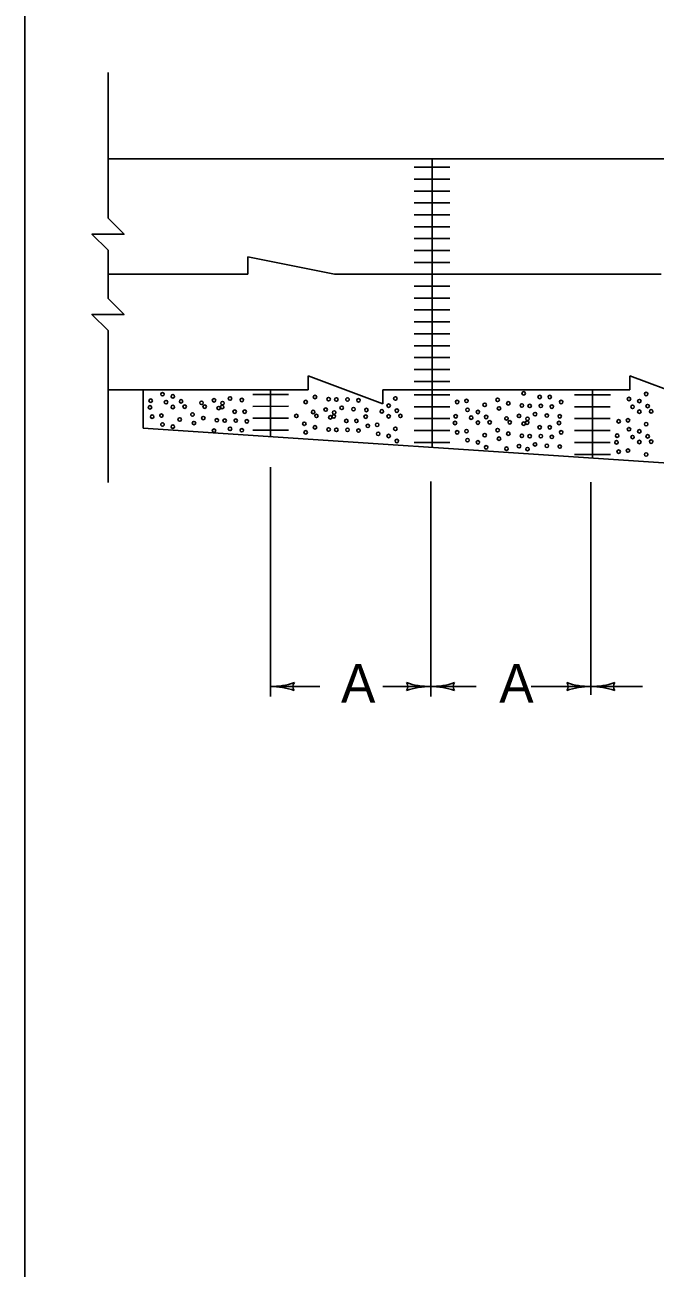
# Model space of a CAD drawing. Extents: x 1007 to 1035.5, y 1000.5 to 1021.5.
# Drawn here: x 1007 to 1010.27, y 1006.96 to 1013.42 of the extents above; entities that cross this region are included whole.
import ezdxf

# ---------------------------------------------------------------- set-up
doc = ezdxf.new("R2010")
doc.units = 0
for name, color, linetype in [('Level 1', 7, 'Continuous'), ('Level 10', 7, 'Continuous'), ('Level 11', 7, 'Continuous')]:
    doc.layers.add(name, color=color, linetype=linetype)

msp = doc.modelspace()

# ---------------------------------------------------------------- linework, layer by layer
at = {"layer": 'Level 1'}
for p, q in [((1007.4318, 1012.5377), (1007.4318, 1013.1694)), ((1007.4318, 1012.721), (1020.2391, 1012.721)), ((1009.0208, 1012.6772), (1009.2062, 1012.6772)), ((1009.1136, 1011.521), (1009.1135, 1012.721)), ((1009.0208, 1012.6153), (1009.2062, 1012.6154)), ((1009.0208, 1012.5536), (1009.2062, 1012.5535)), ((1009.0208, 1012.4918), (1009.2062, 1012.4918)), ((1009.0208, 1012.4299), (1009.2062, 1012.43)), ((1009.0208, 1012.3682), (1009.2062, 1012.3682)), ((1009.0208, 1012.3064), (1009.2062, 1012.3063)), ((1009.0208, 1012.2445), (1009.2063, 1012.2446)), ((1008.1576, 1012.121), (1008.1576, 1012.211)), ((1008.1576, 1012.211), (1008.6076, 1012.121)), ((1009.0208, 1012.1828), (1009.2063, 1012.1828)), ((1007.4318, 1012.121), (1008.1576, 1012.121)), ((1008.6076, 1012.121), (1010.3032, 1012.121)), ((1009.0208, 1012.0593), (1009.2062, 1012.0592)), ((1009.0208, 1011.9973), (1009.2063, 1011.9974)), ((1009.0208, 1011.9356), (1009.2063, 1011.9356)), ((1009.0208, 1011.8738), (1009.2063, 1011.8738)), ((1009.0208, 1011.8119), (1009.2063, 1011.812)), ((1007.4318, 1011.0388), (1007.4318, 1011.7043)), ((1009.0208, 1011.7502), (1009.2063, 1011.7502)), ((1009.0208, 1011.6884), (1009.2063, 1011.6884)), ((1008.4698, 1011.521), (1008.4698, 1011.5938)), ((1008.4698, 1011.5938), (1008.8583, 1011.4481)), ((1009.0208, 1011.6266), (1009.2063, 1011.6266)), ((1010.14, 1011.521), (1010.14, 1011.5938)), ((1010.14, 1011.5938), (1010.5285, 1011.4481)), ((1007.4318, 1011.521), (1008.4698, 1011.521)), ((1007.6135, 1011.521), (1007.6135, 1011.321)), ((1008.2754, 1011.2768), (1008.2754, 1011.521)), ((1008.8583, 1011.521), (1010.14, 1011.521)), ((1008.8583, 1011.521), (1008.8583, 1011.4481)), ((1009.0209, 1011.5648), (1009.2063, 1011.5648)), ((1009.1137, 1011.221), (1009.1136, 1011.521)), ((1009.1137, 1011.221), (1009.1136, 1011.5203)), ((1009.9465, 1011.1655), (1009.9464, 1011.521)), ((1009.9465, 1011.1655), (1009.9464, 1011.5203)), ((1008.1828, 1011.4968), (1008.368, 1011.4972)), ((1009.0208, 1011.4947), (1009.2063, 1011.4948)), ((1009.8536, 1011.4947), (1010.0392, 1011.4948)), ((1008.1828, 1011.435), (1008.3681, 1011.4353)), ((1009.0209, 1011.4328), (1009.2063, 1011.4329)), ((1009.8538, 1011.4328), (1010.0391, 1011.4329)), ((1007.6135, 1011.321), (1020.2391, 1010.4793)), ((1008.1825, 1011.3113), (1008.368, 1011.3118)), ((1008.1829, 1011.3732), (1008.3682, 1011.3735)), ((1009.0209, 1011.3711), (1009.2063, 1011.3711)), ((1009.8538, 1011.3711), (1010.0391, 1011.3711)), ((1009.0209, 1011.3093), (1009.2062, 1011.3093)), ((1009.021, 1011.2474), (1009.2063, 1011.2475)), ((1009.8538, 1011.3093), (1010.039, 1011.3093)), ((1009.8538, 1011.2474), (1010.0391, 1011.2475)), ((1009.8537, 1011.1856), (1010.0393, 1011.1857)), ((1008.2754, 1009.9283), (1008.2754, 1011.1194)), ((1009.1069, 1009.9283), (1009.1069, 1011.0447)), ((1009.9384, 1009.9367), (1009.9384, 1011.0408)), ((1008.5304, 1009.9793), (1008.2738, 1009.9793)), ((1009.1057, 1009.9793), (1008.8573, 1009.9793)), ((1009.3435, 1009.9793), (1009.1057, 1009.9793)), ((1009.9376, 1009.9793), (1009.6285, 1009.9793)), ((1010.2069, 1009.9793), (1009.9376, 1009.9793))]:
    msp.add_line(p, q, dxfattribs=at)
for points in [[(1007.4318, 1012.121), (1007.4318, 1012.246), (1007.3484, 1012.3293), (1007.5151, 1012.3293), (1007.4318, 1012.4127), (1007.4318, 1012.5377)], [(1007.4318, 1011.7043), (1007.4318, 1011.8293), (1007.3484, 1011.9127), (1007.5151, 1011.9127), (1007.4318, 1011.996), (1007.4318, 1012.121)]]:
    msp.add_lwpolyline(points, dxfattribs=at)
for centre in [(1007.7143, 1011.4978), (1009.5895, 1011.5023), (1010.2251, 1011.4995), (1007.6531, 1011.4644), (1007.7329, 1011.457), (1007.7682, 1011.4868), (1007.7682, 1011.4316), (1007.8109, 1011.4608), (1007.8295, 1011.4334), (1007.9168, 1011.4533), (1007.9335, 1011.4334), (1007.9818, 1011.4663), (1008.0241, 1011.4316), (1008.0259, 1011.4514), (1008.0649, 1011.4756), (1008.1262, 1011.4682), (1008.4577, 1011.4573), (1008.506, 1011.4833), (1008.5766, 1011.4721), (1008.617, 1011.4703), (1008.6746, 1011.4703), (1008.7321, 1011.4665), (1008.8881, 1011.4387), (1008.9234, 1011.4758), (1009.244, 1011.4577), (1009.2923, 1011.4633), (1009.387, 1011.4428), (1009.4539, 1011.4688), (1009.5096, 1011.4503), (1009.5801, 1011.4391), (1009.6206, 1011.4373), (1009.6726, 1011.4837), (1009.6781, 1011.4373), (1009.7246, 1011.4837), (1009.7357, 1011.4335), (1009.784, 1011.4577), (1010.136, 1011.4734), (1010.1546, 1011.4326), (1010.1899, 1011.4623), (1010.2326, 1011.4363), (1007.6493, 1011.4297), (1007.6605, 1011.3814), (1007.7088, 1011.387), (1007.8035, 1011.3666), (1007.8704, 1011.3926), (1007.9261, 1011.374), (1008.006, 1011.426), (1008.0891, 1011.4074), (1008.1411, 1011.4074), (1008.4094, 1011.3853), (1008.4967, 1011.4053), (1008.5134, 1011.3853), (1008.5617, 1011.4183), (1008.5859, 1011.3779), (1008.604, 1011.3835), (1008.6058, 1011.4033), (1008.6448, 1011.4275), (1008.7061, 1011.4201), (1008.7692, 1011.3816), (1008.773, 1011.4163), (1008.8528, 1011.4089), (1008.8881, 1011.3835), (1008.9308, 1011.4127), (1008.9494, 1011.3853), (1009.2366, 1011.3833), (1009.2978, 1011.4168), (1009.3164, 1011.3759), (1009.3517, 1011.4057), (1009.3944, 1011.3797), (1009.4613, 1011.4243), (1009.5003, 1011.3723), (1009.5653, 1011.3853), (1009.6094, 1011.3703), (1009.6484, 1011.3945), (1009.7097, 1011.3871), (1009.7766, 1011.3833), (1010.1899, 1011.4072), (1010.2511, 1011.409), (1007.7143, 1011.3405), (1007.7682, 1011.3294), (1007.8778, 1011.348), (1007.9818, 1011.309), (1007.9966, 1011.3628), (1008.0371, 1011.361), (1008.0649, 1011.3183), (1008.0946, 1011.361), (1008.1262, 1011.3108), (1008.1522, 1011.3573), (1008.4503, 1011.3445), (1008.506, 1011.3259), (1008.5766, 1011.3148), (1008.617, 1011.3129), (1008.669, 1011.3593), (1008.6746, 1011.3129), (1008.721, 1011.3593), (1008.7321, 1011.3092), (1008.7804, 1011.3333), (1008.8287, 1011.3389), (1008.9234, 1011.3185), (1009.2328, 1011.3486), (1009.2923, 1011.3059), (1009.3517, 1011.3505), (1009.413, 1011.3523), (1009.4539, 1011.3115), (1009.517, 1011.3523), (1009.5895, 1011.3449), (1009.6076, 1011.3505), (1009.6726, 1011.3263), (1009.7246, 1011.3263), (1009.7728, 1011.3486), (1010.0821, 1011.357), (1010.1305, 1011.3626), (1010.136, 1011.3161), (1010.1899, 1011.305), (1010.2251, 1011.3422), (1008.4577, 1011.2999), (1008.8342, 1011.2924), (1008.8881, 1011.2813), (1008.9308, 1011.2553), (1009.244, 1011.3003), (1009.2978, 1011.2594), (1009.3517, 1011.2483), (1009.387, 1011.2855), (1009.4613, 1011.2669), (1009.5096, 1011.2929), (1009.5801, 1011.2818), (1009.6206, 1011.2799), (1009.6484, 1011.2372), (1009.6781, 1011.2799), (1009.7357, 1011.2762), (1009.784, 1011.3003), (1010.071, 1011.2479), (1010.0747, 1011.2827), (1010.1546, 1011.2753), (1010.1899, 1011.2498), (1010.2326, 1011.279), (1010.2511, 1011.2517), (1009.3944, 1011.2223), (1009.5003, 1011.2149), (1009.5653, 1011.2279), (1009.6094, 1011.213), (1009.7097, 1011.2298), (1009.7766, 1011.226), (1010.0821, 1011.1997), (1010.1305, 1011.2053), (1010.2251, 1011.1848)]:
    msp.add_circle(centre, 0.00903, dxfattribs=at)
for centre, radius, start, end in [((1008.2738, 1010.3699), 0.3906, 269.98778, 270), ((1008.2738, 1010.3699), 0.3906, 270, 288.66878), ((1008.2738, 1009.5886), 0.3906, 71.34716, 89.99389), ((1008.4223, 1009.9792), 0.0312, 138.7746, 220.89129), ((1008.9571, 1009.9793), 0.0312, 318.7746, 40.89129), ((1009.1057, 1009.5886), 0.3906, 90, 108.66878), ((1009.1057, 1010.3699), 0.3906, 251.34716, 269.99389), ((1009.1057, 1010.3699), 0.3906, 269.98778, 270), ((1009.1057, 1010.3699), 0.3906, 270, 288.66878), ((1009.1057, 1009.5886), 0.3906, 89.98778, 90), ((1009.1057, 1009.5886), 0.3906, 71.34716, 89.99389), ((1009.2542, 1009.9792), 0.0312, 138.7746, 220.89129), ((1009.789, 1009.9793), 0.0312, 318.7746, 40.89129), ((1009.9376, 1009.5886), 0.3906, 90, 108.66878), ((1009.9376, 1010.3699), 0.3906, 251.34716, 269.99389), ((1009.9376, 1010.3699), 0.3906, 269.98778, 270), ((1009.9376, 1010.3699), 0.3906, 270, 288.66878), ((1009.9376, 1009.5886), 0.3906, 89.98778, 90), ((1009.9376, 1009.5886), 0.3906, 71.34716, 89.99389), ((1010.0861, 1009.9792), 0.0312, 138.7746, 220.89129)]:
    msp.add_arc(centre, radius, start, end, dxfattribs=at)
at = {"layer": 'Level 10'}
msp.add_line((1007, 1021.5), (1007, 1000.5), dxfattribs=at)
at = {"layer": 'Level 11'}
msp.add_lwpolyline([(1007, 1000.5), (1035.5, 1000.5), (1035.5, 1021.5), (1007, 1021.5)], close=True, dxfattribs=at)

# ---------------------------------------------------------------- texts
at = {"layer": 'Level 1'}
for p in [(1008.6411, 1009.8958), (1009.4626, 1009.8958)]:
    msp.add_text('A', height=0.2, dxfattribs=at).set_placement(p)

doc.saveas('drawing.dxf')
